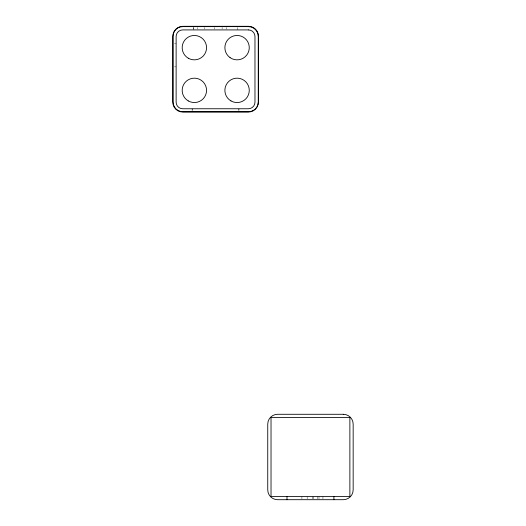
<?xml version="1.0" encoding="UTF-8"?>
<svg xmlns="http://www.w3.org/2000/svg" width="526" height="526" viewBox="0 0 526 526"><rect width="100%" height="100%" fill="white"/><g stroke="black" fill="none" stroke-linecap="round" stroke-linejoin="round"><path stroke-width="0.39" stroke-dasharray="2.63 1.97" d="M174.481 43.356L176.125 43.356M174.481 66.848L176.125 66.848M322.938 496.412L322.938 498.878M318.993 496.412L318.993 498.878M317.678 496.412L317.678 498.878M313.739 496.412L313.739 498.878M312.424 496.412L312.424 498.878M307.164 496.412L307.164 498.878M301.911 496.412L301.911 498.878M239.001 108.757L239.001 110.401M238.541 108.757L238.541 110.401M237.528 27.451L237.528 29.916M226.719 27.451L226.719 29.094M222.117 27.451L222.117 29.094M214.233 27.451L214.233 29.094M204.377 27.451L204.377 29.094M197.809 27.451L197.809 29.094M193.496 27.451L193.496 29.916M193.206 27.451L193.206 29.094M192.542 108.757L192.542 110.401M192.089 108.757L192.089 110.401"/><path stroke-width="0.79" d="M333.911 496.412L333.911 499.7M286.999 496.412L286.999 499.7M248.574 26.3L182.87 26.3A9.856 9.856 0 0 0 173.015 36.156L173.015 101.86A9.856 9.856 0 0 0 182.87 111.716L248.574 111.716A9.856 9.856 0 0 0 258.43 101.86L258.43 36.156A9.856 9.856 0 0 0 248.574 26.3M248.397 26.629L182.693 26.629A9.856 9.856 0 0 0 172.837 36.485L172.837 102.189A9.856 9.856 0 0 0 182.693 112.045L248.397 112.045A9.856 9.856 0 0 0 258.253 102.189L258.253 36.485A9.856 9.856 0 0 0 248.397 26.629M248.397 29.916L182.693 29.916A6.568 6.568 0 0 0 176.125 36.485L176.125 102.189A6.568 6.568 0 0 0 182.693 108.757L248.397 108.757A6.568 6.568 0 0 0 254.972 102.189L254.972 36.485A6.568 6.568 0 0 0 248.397 29.916M343.307 414.284L277.603 414.284A9.856 9.856 0 0 0 267.747 424.14L267.747 489.844A9.856 9.856 0 0 0 277.603 499.7L343.307 499.7A9.856 9.856 0 0 0 353.163 489.844L353.163 424.14A9.856 9.856 0 0 0 343.307 414.284M349.875 417.572L271.028 417.572L271.028 496.412L349.875 496.412L349.875 417.572M188.275 100.92A12.19 12.19 0 0 0 206.56 90.36A12.19 12.19 0 0 0 188.275 79.801A12.19 12.19 0 0 0 188.275 100.92M230.98 100.92A12.19 12.19 0 0 0 249.271 90.36A12.19 12.19 0 0 0 230.98 79.801A12.19 12.19 0 0 0 230.98 100.92M230.059 57.623A12.19 12.19 0 0 0 249.219 48.747A12.19 12.19 0 0 0 231.953 36.59A12.19 12.19 0 0 0 230.059 57.623M188.275 58.215A12.19 12.19 0 0 0 206.56 47.656A12.19 12.19 0 0 0 188.275 37.096A12.19 12.19 0 0 0 188.275 58.215"/></g></svg>
